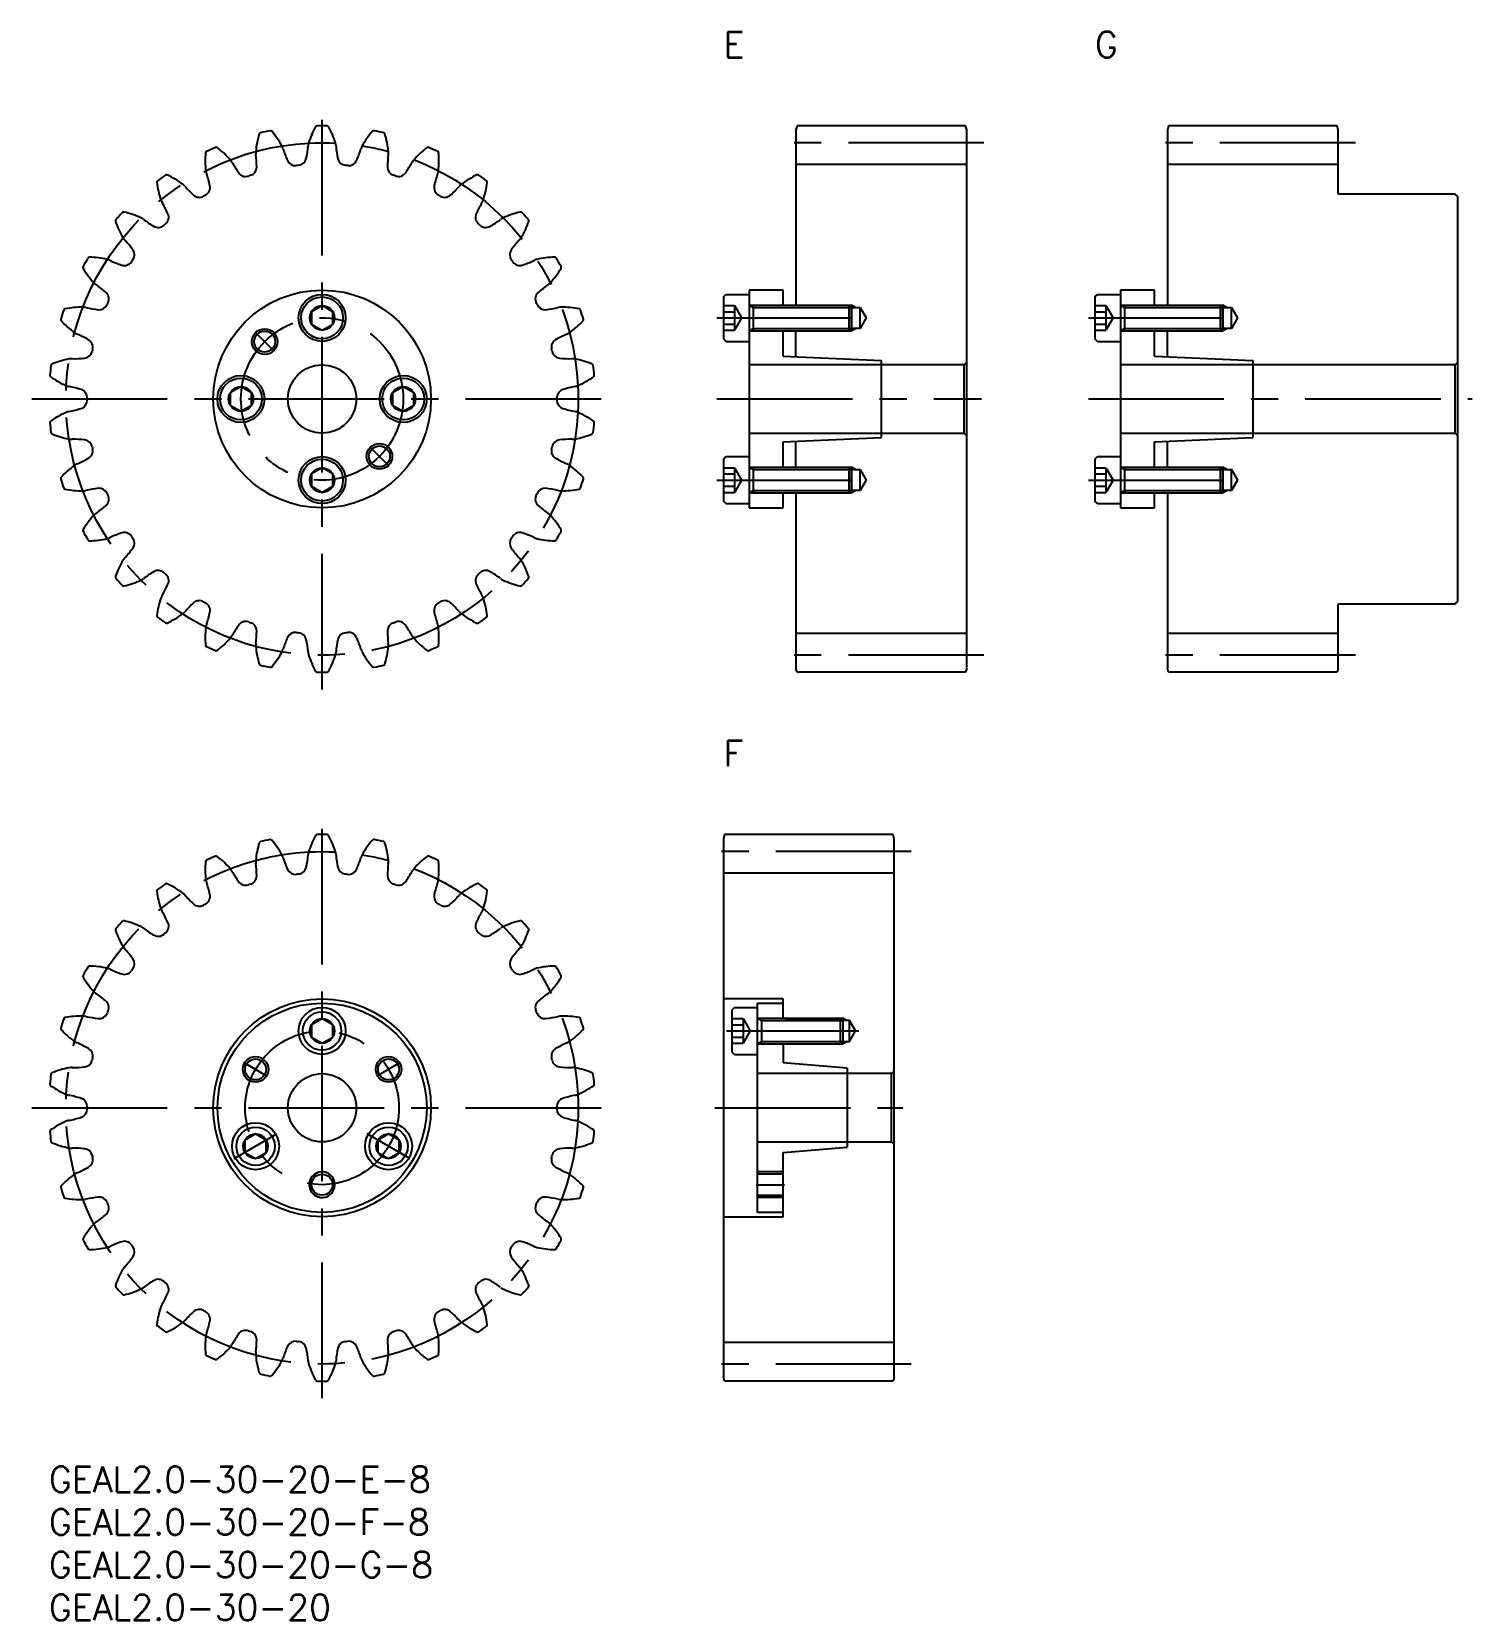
# Model space of a CAD drawing. Extents: x -2 to 167, y -18 to 168.
import ezdxf

# ---------------------------------------------------------------- set-up
doc = ezdxf.new("R2010")
doc.units = 0
doc.header["$LTSCALE"] = 0.5
doc.linetypes.add('CENTER', pattern=[50.8, 31.75, -6.35, 6.35, -6.35])
for name, color, linetype in [('AM_0', 7, 'CONTINUOUS'), ('MSM_CENTER', 1, 'CENTER'), ('MSM_CONTINUOUS', 7, 'CONTINUOUS'), ('MSM_NARROW', 5, 'CONTINUOUS'), ('MSM_PART_NUMBER', 7, 'CONTINUOUS')]:
    doc.layers.add(name, color=color, linetype=linetype)
doc.styles.get("Standard").update_dxf_attribs({"font": 'txt.shx', "height": 1, "bigfont": 'bigfont.shx'})

# ---------------------------------------------------------------- blocks, each defined once
blk = doc.blocks.new('*U3')
at = {"layer": 'MSM_PART_NUMBER'}
blk.add_text('GEAL2.0-30-20-F-8', height=3, dxfattribs=at).set_placement((0, -8))
blk = doc.blocks.new('*U4')
at = {"layer": 'MSM_PART_NUMBER'}
blk.add_text('GEAL2.0-30-20-E-8', height=3, dxfattribs=at).set_placement((0, -3))
blk = doc.blocks.new('*U5')
at = {"layer": 'MSM_PART_NUMBER'}
blk.add_text('GEAL2.0-30-20-G-8', height=3, dxfattribs=at).set_placement((0, -13))
blk = doc.blocks.new('*U6')
at = {"layer": 'MSM_PART_NUMBER'}
blk.add_text('F', height=3, dxfattribs=at).set_placement((79, 82))
blk = doc.blocks.new('*U7')
at = {"layer": 'MSM_PART_NUMBER'}
blk.add_text('GEAL2.0-30-20', height=3, dxfattribs=at).set_placement((0, -18))
blk = doc.blocks.new('*U8')
at = {"layer": 'MSM_PART_NUMBER'}
blk.add_text('E', height=3, dxfattribs=at).set_placement((79, 165))
blk = doc.blocks.new('*U9')
at = {"layer": 'MSM_PART_NUMBER'}
blk.add_text('G', height=3, dxfattribs=at).set_placement((122.5, 165))

msp = doc.modelspace()

# ---------------------------------------------------------------- linework, layer by layer
at = {"layer": 'AM_0'}
for p, q in [((86, 34.23), (83, 34.23)), ((83, 31.77), (86, 31.77))]:
    msp.add_line(p, q, dxfattribs=at)
at = {"layer": 'MSM_CENTER'}
for p, q in [((32, 91), (32, 159)), ((109.51, 155), (85.51, 155)), ((153.01, 155), (129.01, 155)), ((78.25, 134.5), (96.12, 134.5)), ((121.75, 134.5), (139.62, 134.5)), ((24.17, 132.83), (26.4, 130.6)), ((-2, 125), (66, 125)), ((78.25, 125), (109.23, 125)), ((121.75, 125), (166.7, 125)), ((39.83, 117.17), (37.6, 119.4)), ((78.25, 115.5), (96.12, 115.5)), ((121.75, 115.5), (139.62, 115.5)), ((109.51, 95), (85.51, 95)), ((153.01, 95), (129.01, 95)), ((32, 8), (32, 76)), ((101.01, 72), (77.01, 72)), ((79.35, 51), (94.88, 51)), ((22.84, 47.29), (25.57, 45.71)), ((41.16, 47.29), (38.43, 45.71)), ((-2, 42), (66, 42)), ((78, 42), (100, 42)), ((21.71, 36.06), (26.71, 38.94)), ((42.29, 36.06), (37.29, 38.94)), ((82.85, 33), (86.15, 33)), ((101.01, 12), (77.01, 12))]:
    msp.add_line(p, q, dxfattribs=at)
for centre, radius in [((32, 125), 30), ((32, 125), 9.5), ((32, 42), 30), ((32, 42), 9)]:
    msp.add_circle(centre, radius, dxfattribs=at)
at = {"layer": 'MSM_CONTINUOUS'}
for p, q in [((87.63, 157), (87.5, 156.5)), ((87.5, 156.5), (87.5, 136)), ((107.37, 157), (87.63, 157)), ((107.5, 156.5), (107.37, 157)), ((107.5, 93.54), (107.5, 156.5)), ((131.13, 157), (131, 156.5)), ((131, 156.5), (131, 136)), ((150.87, 157), (131.13, 157)), ((151, 156.5), (150.87, 157)), ((151, 149), (151, 156.5)), ((107.51, 152.46), (87.51, 152.46)), ((151.01, 152.46), (131.01, 152.46)), ((164.7, 149), (151, 149)), ((165, 148.7), (164.7, 149)), ((165, 101.3), (165, 148.7)), ((82, 137.75), (82, 112.25)), ((86, 137.75), (82, 137.75)), ((86, 136), (86, 137.75)), ((125.5, 137.75), (125.5, 112.25)), ((129.5, 137.75), (125.5, 137.75)), ((129.5, 136), (129.5, 137.75)), ((32, 135.94), (30.75, 135.22)), ((33.25, 135.22), (32, 135.94)), ((79, 136.95), (79.3, 137.25)), ((79, 136.95), (79, 132.05)), ((79, 135.94), (80.3, 135.94)), ((79.3, 137.25), (82, 137.25)), ((80.3, 135.94), (80.3, 133.06)), ((80.3, 135.94), (81.13, 134.5)), ((82, 136), (93.73, 136)), ((82.47, 136), (82.47, 133)), ((93.73, 133), (93.73, 136)), ((93.73, 136), (94, 135.73)), ((122.5, 136.95), (122.8, 137.25)), ((122.5, 136.95), (122.5, 132.05)), ((122.5, 135.94), (123.8, 135.94)), ((122.8, 137.25), (125.5, 137.25)), ((123.8, 135.94), (123.8, 133.06)), ((123.8, 135.94), (124.63, 134.5)), ((125.5, 136), (137.23, 136)), ((125.97, 136), (125.97, 133)), ((137.23, 133), (137.23, 136)), ((137.23, 136), (137.5, 135.73)), ((30.75, 135.22), (30.75, 133.78)), ((33.25, 133.78), (33.25, 135.22)), ((79, 135.22), (80.3, 135.22)), ((81.13, 134.5), (80.3, 133.06)), ((94, 135.73), (95, 135.73)), ((94, 135.73), (94, 133.27)), ((95, 133.27), (95, 135.73)), ((95, 135.73), (95.71, 134.5)), ((95.71, 134.5), (95, 133.27)), ((122.5, 135.22), (123.8, 135.22)), ((124.63, 134.5), (123.8, 133.06)), ((137.5, 135.73), (138.5, 135.73)), ((137.5, 135.73), (137.5, 133.27)), ((138.5, 133.27), (138.5, 135.73)), ((138.5, 135.73), (139.21, 134.5)), ((139.21, 134.5), (138.5, 133.27)), ((30.75, 133.78), (32, 133.06)), ((32, 133.06), (33.25, 133.78)), ((79, 133.78), (80.3, 133.78)), ((79, 133.06), (80.3, 133.06)), ((82, 133), (93.73, 133)), ((86, 130), (86, 133)), ((87.5, 129.93), (87.5, 133)), ((94, 133.27), (93.73, 133)), ((95, 133.27), (94, 133.27)), ((122.5, 133.78), (123.8, 133.78)), ((122.5, 133.06), (123.8, 133.06)), ((125.5, 133), (137.23, 133)), ((129.5, 130), (129.5, 133)), ((131, 129.93), (131, 133)), ((137.5, 133.27), (137.23, 133)), ((138.5, 133.27), (137.5, 133.27)), ((79.3, 131.75), (79, 132.05)), ((79.3, 131.75), (82, 131.75)), ((122.8, 131.75), (122.5, 132.05)), ((122.8, 131.75), (125.5, 131.75)), ((107.2, 129), (82, 129)), ((86, 130), (97.5, 129.5)), ((97.5, 120.5), (97.5, 129.5)), ((107.5, 129.3), (107.2, 129)), ((107.2, 121), (107.2, 129)), ((164.7, 129), (125.5, 129)), ((129.5, 130), (141, 129.5)), ((141, 129.5), (141, 120.5)), ((165, 129.3), (164.7, 129)), ((164.7, 121), (164.7, 129)), ((22.5, 126.44), (21.25, 125.72)), ((21.25, 125.72), (21.25, 124.28)), ((23.75, 125.72), (22.5, 126.44)), ((23.75, 124.28), (23.75, 125.72)), ((41.5, 126.44), (40.25, 125.72)), ((40.25, 125.72), (40.25, 124.28)), ((42.75, 125.72), (41.5, 126.44)), ((42.75, 124.28), (42.75, 125.72)), ((21.25, 124.28), (22.5, 123.56)), ((22.5, 123.56), (23.75, 124.28)), ((40.25, 124.28), (41.5, 123.56)), ((41.5, 123.56), (42.75, 124.28)), ((82, 121), (107.2, 121)), ((107.2, 121), (107.5, 120.7)), ((125.5, 121), (164.7, 121)), ((164.7, 121), (165, 120.7)), ((86, 120), (97.5, 120.5)), ((86, 117), (86, 120)), ((87.5, 117), (87.5, 120.07)), ((129.5, 120), (141, 120.5)), ((129.5, 117), (129.5, 120)), ((131, 117), (131, 120.07)), ((79, 117.95), (79.3, 118.25)), ((79, 117.95), (79, 113.05)), ((79.3, 118.25), (82, 118.25)), ((122.5, 117.95), (122.8, 118.25)), ((122.5, 117.95), (122.5, 113.05)), ((122.8, 118.25), (125.5, 118.25)), ((32, 116.94), (30.75, 116.22)), ((30.75, 116.22), (30.75, 114.78)), ((33.25, 116.22), (32, 116.94)), ((33.25, 114.78), (33.25, 116.22)), ((79, 116.94), (80.3, 116.94)), ((79, 116.22), (80.3, 116.22)), ((80.3, 116.94), (80.3, 114.06)), ((80.3, 116.94), (81.13, 115.5)), ((81.13, 115.5), (80.3, 114.06)), ((82, 117), (93.73, 117)), ((82.47, 117), (82.47, 114)), ((93.73, 114), (93.73, 117)), ((93.73, 117), (94, 116.73)), ((94, 116.73), (95, 116.73)), ((94, 116.73), (94, 114.27)), ((95, 114.27), (95, 116.73)), ((95, 116.73), (95.71, 115.5)), ((95.71, 115.5), (95, 114.27)), ((122.5, 116.94), (123.8, 116.94)), ((122.5, 116.22), (123.8, 116.22)), ((123.8, 116.94), (123.8, 114.06)), ((123.8, 116.94), (124.63, 115.5)), ((124.63, 115.5), (123.8, 114.06)), ((125.5, 117), (137.23, 117)), ((125.97, 117), (125.97, 114)), ((137.23, 114), (137.23, 117)), ((137.23, 117), (137.5, 116.73)), ((137.5, 116.73), (138.5, 116.73)), ((137.5, 116.73), (137.5, 114.27)), ((138.5, 114.27), (138.5, 116.73)), ((138.5, 116.73), (139.21, 115.5)), ((139.21, 115.5), (138.5, 114.27)), ((30.75, 114.78), (32, 114.06)), ((32, 114.06), (33.25, 114.78)), ((79, 114.78), (80.3, 114.78)), ((79, 114.06), (80.3, 114.06)), ((82, 114), (93.73, 114)), ((86, 112.25), (86, 114)), ((87.5, 114), (87.5, 93.5)), ((94, 114.27), (93.73, 114)), ((95, 114.27), (94, 114.27)), ((122.5, 114.78), (123.8, 114.78)), ((122.5, 114.06), (123.8, 114.06)), ((125.5, 114), (137.23, 114)), ((129.5, 112.25), (129.5, 114)), ((131, 114), (131, 93.5)), ((137.5, 114.27), (137.23, 114)), ((138.5, 114.27), (137.5, 114.27)), ((79.3, 112.75), (79, 113.05)), ((79.3, 112.75), (82, 112.75)), ((82, 112.25), (86, 112.25)), ((122.8, 112.75), (122.5, 113.05)), ((122.8, 112.75), (125.5, 112.75)), ((125.5, 112.25), (129.5, 112.25)), ((151, 93.5), (151, 101)), ((151, 101), (164.7, 101)), ((164.7, 101), (165, 101.3)), ((107.51, 97.54), (87.51, 97.54)), ((151.01, 97.54), (131.01, 97.54)), ((87.63, 93), (87.5, 93.5)), ((107.37, 93), (87.63, 93)), ((107.5, 93.5), (107.37, 93)), ((131.13, 93), (131, 93.5)), ((150.87, 93), (131.13, 93)), ((151, 93.5), (150.87, 93)), ((79.13, 74), (79, 73.5)), ((79, 73.5), (79, 10.5)), ((98.87, 74), (79.13, 74)), ((99, 73.5), (98.87, 74)), ((99, 10.54), (99, 73.5)), ((99.01, 69.46), (79.01, 69.46)), ((86, 54.75), (79, 54.75)), ((83, 54.25), (86, 54.25)), ((83, 29.75), (83, 54.25)), ((86, 52.5), (86, 54.75)), ((32, 52.44), (30.75, 51.72)), ((33.25, 51.72), (32, 52.44)), ((80, 53.45), (80.3, 53.75)), ((80, 53.45), (80, 48.55)), ((80, 52.44), (81.3, 52.44)), ((80.3, 53.75), (83, 53.75)), ((81.3, 52.44), (81.3, 49.56)), ((81.3, 52.44), (82.13, 51)), ((83, 52.5), (92.73, 52.5)), ((83.47, 52.5), (83.47, 49.5)), ((93.75, 52.23), (86.27, 52.23)), ((92.73, 49.5), (92.73, 52.5)), ((92.73, 52.5), (93, 52.23)), ((93, 52.23), (93, 49.77)), ((93.75, 49.77), (93.75, 52.23)), ((94.46, 51), (93.75, 52.23)), ((30.75, 51.72), (30.75, 50.28)), ((30.75, 50.28), (32, 49.56)), ((32, 49.56), (33.25, 50.28)), ((33.25, 50.28), (33.25, 51.72)), ((80, 51.72), (81.3, 51.72)), ((80, 50.28), (81.3, 50.28)), ((82.13, 51), (81.3, 49.56)), ((93.75, 49.77), (94.46, 51)), ((80, 49.56), (81.3, 49.56)), ((80.3, 48.25), (80, 48.55)), ((83, 49.5), (92.73, 49.5)), ((86, 49.5), (86, 47.25)), ((86.27, 49.77), (93.75, 49.77)), ((93, 49.77), (92.73, 49.5)), ((80.3, 48.25), (83, 48.25)), ((93.5, 46.63), (86, 47.25)), ((93.5, 46.63), (93.5, 37.38)), ((98.7, 46), (83, 46)), ((99, 46.3), (98.7, 46)), ((98.7, 38), (98.7, 46)), ((24.21, 38.94), (22.96, 38.22)), ((22.96, 38.22), (22.96, 36.78)), ((25.46, 38.22), (24.21, 38.94)), ((25.46, 36.78), (25.46, 38.22)), ((39.79, 38.94), (38.54, 38.22)), ((38.54, 38.22), (38.54, 36.78)), ((41.04, 38.22), (39.79, 38.94)), ((41.04, 36.78), (41.04, 38.22)), ((83, 38), (98.7, 38)), ((86, 36.75), (93.5, 37.38)), ((98.7, 38), (99, 37.7)), ((22.96, 36.78), (24.21, 36.06)), ((24.21, 36.06), (25.46, 36.78)), ((38.54, 36.78), (39.79, 36.06)), ((39.79, 36.06), (41.04, 36.78)), ((86, 29.25), (86, 36.75)), ((79, 29.25), (86, 29.25)), ((86, 29.75), (83, 29.75)), ((99.01, 14.54), (79.01, 14.54)), ((79.13, 10), (79, 10.5)), ((98.87, 10), (79.13, 10)), ((99, 10.5), (98.87, 10))]:
    msp.add_line(p, q, dxfattribs=at)
for centre, radius in [((32, 125), 12.75), ((32, 134.5), 2.75), ((32, 134.5), 2.45), ((32, 134.5), 1.44), ((25.28, 131.72), 1.23), ((32, 125), 4), ((22.5, 125), 2.75), ((22.5, 125), 2.45), ((41.5, 125), 2.75), ((41.5, 125), 2.45), ((22.5, 125), 1.44), ((41.5, 125), 1.44), ((38.72, 118.28), 1.23), ((32, 115.5), 2.75), ((32, 115.5), 2.45), ((32, 115.5), 1.44), ((32, 42), 12.75), ((32, 42), 12.25), ((32, 51), 2.75), ((32, 51), 2.25), ((32, 51), 1.44), ((24.21, 46.5), 1.23), ((39.79, 46.5), 1.23), ((32, 42), 4), ((24.21, 37.5), 2.75), ((24.21, 37.5), 2.25), ((39.79, 37.5), 2.75), ((39.79, 37.5), 2.25), ((24.21, 37.5), 1.44), ((39.79, 37.5), 1.44), ((32, 33), 1.23)]:
    msp.add_circle(centre, radius, dxfattribs=at)
for centre, radius, start, end in [((32, 125), 32, 100.9665, 103.0335), ((25.95, 156.22), 0.2, 41.057, 100.9665), ((18.56, 149.78), 10, 29, 41.057), ((39.99, 152.04), 10, 150.943, 163), ((31.43, 156.79), 0.2, 91.0335, 150.943), ((32, 125), 32, 88.9665, 91.0335), ((32.57, 156.79), 0.2, 29.057, 88.9665), ((24.01, 152.04), 10, 17, 29.057), ((45.44, 149.78), 10, 138.943, 151), ((38.05, 156.22), 0.2, 79.0335, 138.943), ((32, 125), 32, 76.9665, 79.0335), ((32, 125), 32, 112.9665, 115.0335), ((19.59, 154.28), 0.2, 53.057, 112.9665), ((13.7, 146.45), 10, 41, 53.057), ((34.2, 153.11), 10, 162.943, 175), ((24.83, 155.98), 0.2, 103.0335, 162.943), ((25.87, 153.83), 1.64, 16.779, 29), ((18.41, 155.62), 12, 348.1205, 355.1817), ((32, 154.48), 1.64, 163, 175.221), ((32, 154.48), 1.64, 4.779, 17), ((45.59, 155.62), 12, 184.8183, 191.8795), ((38.13, 153.83), 1.64, 151, 163.221), ((39.17, 155.98), 0.2, 17.057, 76.9665), ((29.8, 153.11), 10, 5, 17.057), ((50.3, 146.45), 10, 126.943, 139), ((44.41, 154.28), 0.2, 67.0335, 126.943), ((32, 125), 32, 64.9665, 67.0335), ((28.31, 152.95), 10, 174.943, 187), ((18.54, 153.81), 0.2, 115.0335, 174.943), ((20.01, 151.93), 1.64, 28.779, 41), ((31.96, 158.51), 12, 208.8183, 215.8795), ((25.87, 153.83), 1.64, 175, 187.221), ((12.34, 152.13), 12, 0.1205, 7.1817), ((38.93, 157.78), 12, 196.8183, 203.8795), ((28.87, 153.33), 1, 203.8795, 276.3027), ((29.17, 153.36), 1, 275.6973, 348.1205), ((34.83, 153.36), 1, 191.8795, 264.3027), ((35.13, 153.33), 1, 263.6973, 336.1205), ((25.07, 157.78), 12, 336.1205, 343.1817), ((51.66, 152.13), 12, 172.8183, 179.8795), ((38.13, 153.83), 1.64, 352.779, 5), ((32.04, 158.51), 12, 324.1205, 331.1817), ((43.99, 151.93), 1.64, 139, 151.221), ((45.46, 153.81), 0.2, 5.057, 64.9665), ((35.69, 152.95), 10, 353, 5.057), ((32, 125), 32, 124.9665, 127.0335), ((13.78, 151.06), 0.2, 65.057, 124.9665), ((9.64, 142.17), 10, 53, 65.057), ((20.01, 151.93), 1.64, 187, 199.221), ((7.13, 147.45), 12, 12.1205, 19.1817), ((23.05, 152.06), 1, 215.8795, 288.3027), ((32, 125), 27.5, 107.6973, 108.3027), ((23.34, 152.15), 1, 287.6973, 0.1205), ((32, 125), 27.5, 95.6973, 96.3027), ((32, 125), 27.5, 83.6973, 84.3027), ((40.66, 152.15), 1, 179.8795, 252.3027), ((32, 125), 27.5, 71.6973, 72.3027), ((40.95, 152.06), 1, 251.6973, 324.1205), ((56.87, 147.45), 12, 160.8183, 167.8795), ((43.99, 151.93), 1.64, 340.779, 353), ((54.36, 142.17), 10, 114.943, 127), ((50.22, 151.06), 0.2, 55.0335, 114.943), ((32, 125), 32, 52.9665, 55.0335), ((12.85, 150.39), 0.2, 127.0335, 186.943), ((22.58, 151.57), 10, 186.943, 199), ((14.67, 148.85), 1.64, 40.779, 53), ((25, 157.77), 12, 220.8183, 227.8795), ((17.62, 149.61), 1, 227.8795, 300.3027), ((32, 125), 27.5, 119.6973, 120.3027), ((17.88, 149.76), 1, 299.6973, 12.1205), ((46.12, 149.76), 1, 167.8795, 240.3027), ((32, 125), 27.5, 59.6973, 60.3027), ((46.38, 149.61), 1, 239.6974, 312.1205), ((39, 157.77), 12, 312.1205, 319.1817), ((49.33, 148.85), 1.64, 127, 139.221), ((41.42, 151.57), 10, 341, 353.057), ((51.15, 150.39), 0.2, 353.057, 52.9665), ((14.67, 148.85), 1.64, 199, 211.221), ((3, 141.78), 12, 24.1205, 31.1817), ((61, 141.78), 12, 148.8183, 155.8795), ((49.33, 148.85), 1.64, 328.779, 341), ((7.99, 145.85), 0.2, 139.0335, 198.943), ((17.26, 149.03), 10, 198.943, 211), ((32, 125), 32, 136.9665, 139.0335), ((8.76, 146.7), 0.2, 77.057, 136.9665), ((6.56, 137.15), 10, 65, 77.057), ((10.09, 144.73), 1.64, 52.779, 65), ((18.34, 155.59), 12, 232.8183, 239.8795), ((12.82, 146.08), 1, 239.8795, 312.3027), ((32, 125), 27.5, 131.6973, 132.3027), ((13.04, 146.28), 1, 311.6973, 24.1205), ((50.96, 146.28), 1, 155.8795, 228.3027), ((32, 125), 27.5, 47.6973, 48.3027), ((51.18, 146.08), 1, 227.6973, 300.1205), ((45.66, 155.59), 12, 300.1205, 307.1817), ((53.91, 144.73), 1.64, 115, 127.221), ((57.44, 137.15), 10, 102.943, 115), ((55.24, 146.7), 0.2, 43.0335, 102.943), ((46.74, 149.03), 10, 329, 341.057), ((32, 125), 32, 40.9665, 43.0335), ((56.01, 145.85), 0.2, 341.057, 40.9665), ((10.09, 144.73), 1.64, 211, 223.221), ((0.15, 135.39), 12, 36.1205, 43.1817), ((63.85, 135.39), 12, 136.8183, 143.8795), ((53.91, 144.73), 1.64, 316.779, 329), ((32, 125), 32, 148.9665, 151.0335), ((4.75, 141.39), 0.2, 89.057, 148.9665), ((4.59, 131.6), 10, 77, 89.057), ((9.03, 141.87), 1, 323.6973, 36.1205), ((54.97, 141.87), 1, 143.8795, 216.3027), ((59.41, 131.6), 10, 90.943, 103), ((59.25, 141.39), 0.2, 31.0335, 90.943), ((32, 125), 32, 28.9665, 31.0335), ((4.18, 140.4), 0.2, 151.0335, 210.943), ((12.58, 145.44), 10, 210.943, 223), ((6.47, 139.74), 1.64, 64.779, 77), ((12.28, 152.08), 12, 244.8183, 251.8795), ((8.85, 141.63), 1, 251.8795, 324.3027), ((32, 125), 27.5, 143.6973, 144.3027), ((32, 125), 27.5, 35.6973, 36.3027), ((55.15, 141.63), 1, 215.6973, 288.1205), ((51.72, 152.08), 12, 288.1205, 295.1817), ((57.53, 139.74), 1.64, 103, 115.221), ((51.42, 145.44), 10, 317, 329.057), ((59.82, 140.4), 0.2, 329.057, 28.9665), ((6.47, 139.74), 1.64, 223, 235.221), ((-1.32, 128.54), 12, 48.1205, 55.1817), ((65.32, 128.54), 12, 124.8183, 131.8795), ((57.53, 139.74), 1.64, 304.779, 317), ((5.9, 136.45), 1, 263.8795, 336.3027), ((6.03, 136.73), 1, 335.6973, 48.1205), ((32, 125), 27.5, 155.6973, 156.3027), ((57.97, 136.73), 1, 131.8795, 204.3027), ((32, 125), 27.5, 23.6973, 24.3027), ((58.1, 136.45), 1, 203.6973, 276.1205), ((1.58, 134.28), 0.2, 163.0335, 222.943), ((32, 125), 32, 160.9665, 163.0335), ((8.76, 140.96), 10, 222.943, 235), ((1.94, 135.37), 0.2, 101.057, 160.9665), ((3.82, 125.75), 10, 89, 101.057), ((3.96, 134.11), 1.64, 76.779, 89), ((7.08, 147.39), 12, 256.8183, 263.8795), ((56.92, 147.39), 12, 276.1205, 283.1817), ((60.04, 134.11), 1.64, 91, 103.221), ((60.18, 125.75), 10, 78.943, 91), ((55.24, 140.96), 10, 305, 317.057), ((62.06, 135.37), 0.2, 19.0335, 78.943), ((32, 125), 32, 16.9665, 19.0335), ((62.42, 134.28), 0.2, 317.057, 16.9665), ((3.96, 134.11), 1.64, 235, 247.221), ((-1.33, 121.53), 12, 60.1205, 67.1817), ((65.33, 121.53), 12, 112.8183, 119.8795), ((60.04, 134.11), 1.64, 292.779, 305), ((4.09, 130.78), 1, 275.8795, 348.3027), ((4.15, 131.07), 1, 347.6973, 60.1205), ((32, 125), 27.5, 167.6973, 168.3027), ((59.85, 131.07), 1, 119.8795, 192.3027), ((32, 125), 27.5, 11.6973, 12.3027), ((59.91, 130.78), 1, 191.6973, 264.1205), ((32, 125), 32, 172.9665, 175.0335), ((0.44, 128.89), 0.2, 113.057, 172.9665), ((4.28, 119.88), 10, 101, 113.057), ((2.68, 128.08), 1.64, 88.779, 101), ((2.97, 141.72), 12, 268.8183, 275.8795), ((61.03, 141.72), 12, 264.1205, 271.1817), ((61.32, 128.08), 1.64, 79, 91.221), ((59.72, 119.88), 10, 66.943, 79), ((63.56, 128.89), 0.2, 7.0335, 66.943), ((32, 125), 32, 4.9665, 7.0335), ((0.32, 127.75), 0.2, 175.0335, 234.943), ((5.95, 135.78), 10, 234.943, 247), ((2.68, 128.08), 1.64, 247, 259.221), ((61.32, 128.08), 1.64, 280.779, 293), ((58.05, 135.78), 10, 293, 305.057), ((63.68, 127.75), 0.2, 305.057, 4.9665), ((0.12, 114.68), 12, 72.1205, 79.1817), ((3.5, 125.15), 1, 359.6973, 72.1205), ((3.5, 124.85), 1, 287.8795, 0.3027), ((32, 125), 27.5, 179.6973, 180.3027), ((60.5, 125.15), 1, 107.8795, 180.3027), ((32, 125), 27.5, 359.6973, 0.3027), ((60.5, 124.85), 1, 179.6973, 252.1205), ((63.88, 114.68), 12, 100.8183, 107.8795), ((5.95, 114.22), 10, 113, 125.057), ((2.68, 121.92), 1.64, 100.779, 113), ((0.12, 135.32), 12, 280.8183, 287.8795), ((63.88, 135.32), 12, 252.1205, 259.1817), ((61.32, 121.92), 1.64, 67, 79.221), ((58.05, 114.22), 10, 54.943, 67), ((0.32, 122.25), 0.2, 125.057, 184.9665), ((32, 125), 32, 184.9665, 187.0335), ((0.44, 121.11), 0.2, 187.0335, 246.943), ((4.28, 130.12), 10, 246.943, 259), ((59.72, 130.12), 10, 281, 293.057), ((63.56, 121.11), 0.2, 293.057, 352.9665), ((32, 125), 32, 352.9665, 355.0335), ((63.68, 122.25), 0.2, 355.0335, 54.943), ((2.68, 121.92), 1.64, 259, 271.221), ((2.97, 108.28), 12, 84.1205, 91.1817), ((4.09, 119.22), 1, 11.6973, 84.1205), ((4.15, 118.93), 1, 299.8795, 12.3027), ((32, 125), 27.5, 191.6973, 192.3027), ((59.85, 118.93), 1, 167.6973, 240.1205), ((32, 125), 27.5, 347.6973, 348.3027), ((59.91, 119.22), 1, 95.8795, 168.3027), ((61.03, 108.28), 12, 88.8183, 95.8795), ((61.32, 121.92), 1.64, 268.779, 281), ((8.76, 109.04), 10, 125, 137.057), ((3.96, 115.89), 1.64, 112.779, 125), ((-1.33, 128.47), 12, 292.8183, 299.8795), ((65.33, 128.47), 12, 240.1205, 247.1817), ((60.04, 115.89), 1.64, 55, 67.221), ((55.24, 109.04), 10, 42.943, 55), ((1.58, 115.72), 0.2, 137.057, 196.9665), ((32, 125), 32, 196.9665, 199.0335), ((32, 125), 32, 340.9665, 343.0335), ((62.42, 115.72), 0.2, 343.0335, 42.943), ((1.94, 114.63), 0.2, 199.0335, 258.943), ((3.82, 124.25), 10, 258.943, 271), ((3.96, 115.89), 1.64, 271, 283.221), ((7.08, 102.61), 12, 96.1205, 103.1817), ((5.9, 113.55), 1, 23.6973, 96.1205), ((6.03, 113.27), 1, 311.8795, 24.3027), ((32, 125), 27.5, 203.6973, 204.3027), ((57.97, 113.27), 1, 155.6973, 228.1205), ((32, 125), 27.5, 335.6973, 336.3027), ((58.1, 113.55), 1, 83.8795, 156.3027), ((56.92, 102.61), 12, 76.8183, 83.8795), ((60.04, 115.89), 1.64, 256.779, 269), ((60.18, 124.25), 10, 269, 281.057), ((62.06, 114.63), 0.2, 281.057, 340.9665), ((6.47, 110.26), 1.64, 124.779, 137), ((-1.32, 121.46), 12, 304.8183, 311.8795), ((65.32, 121.46), 12, 228.1205, 235.1817), ((57.53, 110.26), 1.64, 43, 55.221), ((12.58, 104.56), 10, 137, 149.057), ((51.42, 104.56), 10, 30.943, 43), ((4.18, 109.6), 0.2, 149.057, 208.9665), ((32, 125), 32, 208.9665, 211.0335), ((4.75, 108.61), 0.2, 211.0335, 270.943), ((4.59, 118.4), 10, 270.943, 283), ((6.47, 110.26), 1.64, 283, 295.221), ((12.28, 97.92), 12, 108.1205, 115.1817), ((8.85, 108.37), 1, 35.6973, 108.1205), ((32, 125), 27.5, 215.6973, 216.3027), ((9.03, 108.13), 1, 323.8795, 36.3027), ((54.97, 108.13), 1, 143.6973, 216.1205), ((32, 125), 27.5, 323.6973, 324.3027), ((55.15, 108.37), 1, 71.8795, 144.3027), ((51.72, 97.92), 12, 64.8183, 71.8795), ((57.53, 110.26), 1.64, 244.779, 257), ((59.41, 118.4), 10, 257, 269.057), ((59.25, 108.61), 0.2, 269.057, 328.9665), ((32, 125), 32, 328.9665, 331.0335), ((59.82, 109.6), 0.2, 331.0335, 30.943), ((17.26, 100.97), 10, 149, 161.057), ((10.09, 105.27), 1.64, 136.779, 149), ((0.15, 114.61), 12, 316.8183, 323.8795), ((63.85, 114.61), 12, 216.1205, 223.1817), ((53.91, 105.27), 1.64, 31, 43.221), ((46.74, 100.97), 10, 18.943, 31), ((7.99, 104.15), 0.2, 161.057, 220.9665), ((18.34, 94.41), 12, 120.1205, 127.1817), ((12.82, 103.92), 1, 47.6973, 120.1205), ((32, 125), 27.5, 227.6973, 228.3027), ((13.04, 103.72), 1, 335.8795, 48.3027), ((50.96, 103.72), 1, 131.6973, 204.1205), ((32, 125), 27.5, 311.6973, 312.3027), ((51.18, 103.92), 1, 59.8795, 132.3027), ((45.66, 94.41), 12, 52.8183, 59.8795), ((56.01, 104.15), 0.2, 319.0335, 18.943), ((32, 125), 32, 220.9665, 223.0335), ((8.76, 103.3), 0.2, 223.0335, 282.943), ((6.56, 112.85), 10, 282.943, 295), ((10.09, 105.27), 1.64, 295, 307.221), ((3, 108.22), 12, 328.8183, 335.8795), ((61, 108.22), 12, 204.1205, 211.1817), ((53.91, 105.27), 1.64, 232.779, 245), ((57.44, 112.85), 10, 245, 257.057), ((55.24, 103.3), 0.2, 257.057, 316.9665), ((32, 125), 32, 316.9665, 319.0335), ((22.58, 98.43), 10, 161, 173.057), ((14.67, 101.15), 1.64, 148.779, 161), ((25, 92.23), 12, 132.1205, 139.1817), ((17.62, 100.39), 1, 59.6973, 132.1205), ((32, 125), 27.5, 239.6973, 240.3027), ((17.88, 100.24), 1, 347.8795, 60.3027), ((46.12, 100.24), 1, 119.6973, 192.1205), ((32, 125), 27.5, 299.6973, 300.3027), ((46.38, 100.39), 1, 47.8795, 120.3027), ((39, 92.23), 12, 40.8183, 47.8795), ((49.33, 101.15), 1.64, 19, 31.221), ((41.42, 98.43), 10, 6.943, 19), ((12.85, 99.61), 0.2, 173.057, 232.9665), ((32, 125), 32, 232.9665, 235.0335), ((13.78, 98.94), 0.2, 235.0335, 294.943), ((9.64, 107.83), 10, 294.943, 307), ((14.67, 101.15), 1.64, 307, 319.221), ((20.01, 98.07), 1.64, 160.779, 173), ((7.13, 102.55), 12, 340.8183, 347.8795), ((23.05, 97.94), 1, 71.6973, 144.1205), ((32, 125), 27.5, 251.6973, 252.3027), ((23.34, 97.85), 1, 359.8795, 72.3027), ((40.66, 97.85), 1, 107.6973, 180.1205), ((32, 125), 27.5, 287.6973, 288.3027), ((40.95, 97.94), 1, 35.8795, 108.3027), ((56.87, 102.55), 12, 192.1205, 199.1817), ((43.99, 98.07), 1.64, 7, 19.221), ((49.33, 101.15), 1.64, 220.779, 233), ((54.36, 107.83), 10, 233, 245.057), ((50.22, 98.94), 0.2, 245.057, 304.9665), ((32, 125), 32, 304.9665, 307.0335), ((51.15, 99.61), 0.2, 307.0335, 6.943), ((28.31, 97.05), 10, 173, 185.057), ((13.7, 103.55), 10, 306.943, 319), ((20.01, 98.07), 1.64, 319, 331.221), ((31.96, 91.49), 12, 144.1205, 151.1817), ((12.34, 97.87), 12, 352.8183, 359.8795), ((38.93, 92.22), 12, 156.1205, 163.1817), ((28.87, 96.67), 1, 83.6973, 156.1205), ((32, 125), 27.5, 263.6973, 264.3027), ((29.17, 96.64), 1, 11.8795, 84.3027), ((18.41, 94.38), 12, 4.8183, 11.8795), ((45.59, 94.38), 12, 168.1205, 175.1817), ((34.83, 96.64), 1, 95.6973, 168.1205), ((32, 125), 27.5, 275.6973, 276.3027), ((35.13, 96.67), 1, 23.8795, 96.3027), ((25.07, 92.22), 12, 16.8183, 23.8795), ((51.66, 97.87), 12, 180.1205, 187.1817), ((32.04, 91.49), 12, 28.8183, 35.8795), ((43.99, 98.07), 1.64, 208.779, 221), ((50.3, 103.55), 10, 221, 233.057), ((35.69, 97.05), 10, 354.943, 7), ((18.54, 96.19), 0.2, 185.057, 244.9665), ((32, 125), 32, 244.9665, 247.0335), ((19.59, 95.72), 0.2, 247.0335, 306.943), ((25.87, 96.17), 1.64, 172.779, 185), ((34.2, 96.89), 10, 185, 197.057), ((18.56, 100.22), 10, 318.943, 331), ((25.87, 96.17), 1.64, 331, 343.221), ((32, 95.52), 1.64, 184.779, 197), ((39.99, 97.96), 10, 197, 209.057), ((24.01, 97.96), 10, 330.943, 343), ((32, 95.52), 1.64, 343, 355.221), ((38.13, 96.17), 1.64, 196.779, 209), ((45.44, 100.22), 10, 209, 221.057), ((29.8, 96.89), 10, 342.943, 355), ((38.13, 96.17), 1.64, 355, 7.221), ((44.41, 95.72), 0.2, 233.057, 292.9665), ((32, 125), 32, 292.9665, 295.0335), ((45.46, 96.19), 0.2, 295.0335, 354.943), ((24.83, 94.02), 0.2, 197.057, 256.9665), ((32, 125), 32, 256.9665, 259.0335), ((25.95, 93.78), 0.2, 259.0335, 318.943), ((31.43, 93.21), 0.2, 209.057, 268.9665), ((32, 125), 32, 268.9665, 271.0335), ((32.57, 93.21), 0.2, 271.0335, 330.943), ((38.05, 93.78), 0.2, 221.057, 280.9665), ((32, 125), 32, 280.9665, 283.0335), ((39.17, 94.02), 0.2, 283.0335, 342.943), ((34.2, 70.11), 10, 162.943, 175), ((24.83, 72.98), 0.2, 103.0335, 162.943), ((32, 42), 32, 100.9665, 103.0335), ((25.95, 73.22), 0.2, 41.057, 100.9665), ((18.56, 66.78), 10, 29, 41.057), ((39.99, 69.04), 10, 150.943, 163), ((31.43, 73.79), 0.2, 91.0335, 150.943), ((32, 42), 32, 88.9665, 91.0335), ((32.57, 73.79), 0.2, 29.057, 88.9665), ((24.01, 69.04), 10, 17, 29.057), ((45.44, 66.78), 10, 138.943, 151), ((38.05, 73.22), 0.2, 79.0335, 138.943), ((32, 42), 32, 76.9665, 79.0335), ((39.17, 72.98), 0.2, 17.057, 76.9665), ((29.8, 70.11), 10, 5, 17.057), ((28.31, 69.95), 10, 174.943, 187), ((18.54, 70.81), 0.2, 115.0335, 174.943), ((32, 42), 32, 112.9665, 115.0335), ((19.59, 71.28), 0.2, 53.057, 112.9665), ((13.7, 63.45), 10, 41, 53.057), ((25.87, 70.83), 1.64, 175, 187.221), ((25.87, 70.83), 1.64, 16.779, 29), ((38.93, 74.78), 12, 196.8183, 203.8795), ((18.41, 72.62), 12, 348.1205, 355.1817), ((32, 71.48), 1.64, 163, 175.221), ((32, 71.48), 1.64, 4.779, 17), ((45.59, 72.62), 12, 184.8183, 191.8795), ((25.07, 74.78), 12, 336.1205, 343.1817), ((38.13, 70.83), 1.64, 151, 163.221), ((38.13, 70.83), 1.64, 352.779, 5), ((50.3, 63.45), 10, 126.943, 139), ((44.41, 71.28), 0.2, 67.0335, 126.943), ((32, 42), 32, 64.9665, 67.0335), ((45.46, 70.81), 0.2, 5.057, 64.9665), ((35.69, 69.95), 10, 353, 5.057), ((20.01, 68.93), 1.64, 28.779, 41), ((31.96, 75.51), 12, 208.8183, 215.8795), ((23.34, 69.15), 1, 287.6973, 0.1205), ((12.34, 69.13), 12, 0.1205, 7.1817), ((28.87, 70.33), 1, 203.8795, 276.3027), ((32, 42), 27.5, 95.6973, 96.3027), ((29.17, 70.36), 1, 275.6973, 348.1205), ((34.83, 70.36), 1, 191.8795, 264.3027), ((32, 42), 27.5, 83.6973, 84.3027), ((35.13, 70.33), 1, 263.6973, 336.1205), ((51.66, 69.13), 12, 172.8183, 179.8795), ((40.66, 69.15), 1, 179.8795, 252.3027), ((32.04, 75.51), 12, 324.1205, 331.1817), ((43.99, 68.93), 1.64, 139, 151.221), ((12.85, 67.39), 0.2, 127.0335, 186.943), ((22.58, 68.57), 10, 186.943, 199), ((32, 42), 32, 124.9665, 127.0335), ((13.78, 68.06), 0.2, 65.057, 124.9665), ((9.64, 59.17), 10, 53, 65.057), ((14.67, 65.85), 1.64, 40.779, 53), ((20.01, 68.93), 1.64, 187, 199.221), ((17.88, 66.76), 1, 299.6973, 12.1205), ((7.13, 64.45), 12, 12.1205, 19.1817), ((23.05, 69.06), 1, 215.8795, 288.3027), ((32, 42), 27.5, 107.6973, 108.3027), ((32, 42), 27.5, 71.6973, 72.3027), ((40.95, 69.06), 1, 251.6973, 324.1205), ((46.12, 66.76), 1, 167.8795, 240.3027), ((56.87, 64.45), 12, 160.8183, 167.8795), ((43.99, 68.93), 1.64, 340.779, 353), ((49.33, 65.85), 1.64, 127, 139.221), ((54.36, 59.17), 10, 114.943, 127), ((50.22, 68.06), 0.2, 55.0335, 114.943), ((32, 42), 32, 52.9665, 55.0335), ((41.42, 68.57), 10, 341, 353.057), ((51.15, 67.39), 0.2, 353.057, 52.9665), ((14.67, 65.85), 1.64, 199, 211.221), ((25, 74.77), 12, 220.8183, 227.8795), ((17.62, 66.61), 1, 227.8795, 300.3027), ((32, 42), 27.5, 119.6973, 120.3027), ((32, 42), 27.5, 59.6973, 60.3027), ((46.38, 66.61), 1, 239.6974, 312.1205), ((39, 74.77), 12, 312.1205, 319.1817), ((49.33, 65.85), 1.64, 328.779, 341), ((32, 42), 32, 136.9665, 139.0335), ((8.76, 63.7), 0.2, 77.057, 136.9665), ((6.56, 54.15), 10, 65, 77.057), ((3, 58.78), 12, 24.1205, 31.1817), ((13.04, 63.28), 1, 311.6973, 24.1205), ((50.96, 63.28), 1, 155.8795, 228.3027), ((61, 58.78), 12, 148.8183, 155.8795), ((57.44, 54.15), 10, 102.943, 115), ((55.24, 63.7), 0.2, 43.0335, 102.943), ((32, 42), 32, 40.9665, 43.0335), ((7.99, 62.85), 0.2, 139.0335, 198.943), ((17.26, 66.03), 10, 198.943, 211), ((10.09, 61.73), 1.64, 52.779, 65), ((18.34, 72.59), 12, 232.8183, 239.8795), ((12.82, 63.08), 1, 239.8795, 312.3027), ((32, 42), 27.5, 131.6973, 132.3027), ((32, 42), 27.5, 47.6973, 48.3027), ((51.18, 63.08), 1, 227.6973, 300.1205), ((45.66, 72.59), 12, 300.1205, 307.1817), ((53.91, 61.73), 1.64, 115, 127.221), ((46.74, 66.03), 10, 329, 341.057), ((56.01, 62.85), 0.2, 341.057, 40.9665), ((10.09, 61.73), 1.64, 211, 223.221), ((0.15, 52.39), 12, 36.1205, 43.1817), ((63.85, 52.39), 12, 136.8183, 143.8795), ((53.91, 61.73), 1.64, 316.779, 329), ((32, 42), 32, 148.9665, 151.0335), ((4.75, 58.39), 0.2, 89.057, 148.9665), ((4.59, 48.6), 10, 77, 89.057), ((6.47, 56.74), 1.64, 64.779, 77), ((12.28, 69.08), 12, 244.8183, 251.8795), ((8.85, 58.63), 1, 251.8795, 324.3027), ((32, 42), 27.5, 143.6973, 144.3027), ((9.03, 58.87), 1, 323.6973, 36.1205), ((54.97, 58.87), 1, 143.8795, 216.3027), ((32, 42), 27.5, 35.6973, 36.3027), ((55.15, 58.63), 1, 215.6973, 288.1205), ((51.72, 69.08), 12, 288.1205, 295.1817), ((57.53, 56.74), 1.64, 103, 115.221), ((59.41, 48.6), 10, 90.943, 103), ((59.25, 58.39), 0.2, 31.0335, 90.943), ((32, 42), 32, 28.9665, 31.0335), ((4.18, 57.4), 0.2, 151.0335, 210.943), ((12.58, 62.44), 10, 210.943, 223), ((51.42, 62.44), 10, 317, 329.057), ((59.82, 57.4), 0.2, 329.057, 28.9665), ((6.47, 56.74), 1.64, 223, 235.221), ((-1.32, 45.54), 12, 48.1205, 55.1817), ((6.03, 53.73), 1, 335.6973, 48.1205), ((57.97, 53.73), 1, 131.8795, 204.3027), ((65.32, 45.54), 12, 124.8183, 131.8795), ((57.53, 56.74), 1.64, 304.779, 317), ((32, 42), 32, 160.9665, 163.0335), ((1.94, 52.37), 0.2, 101.057, 160.9665), ((3.82, 42.75), 10, 89, 101.057), ((3.96, 51.11), 1.64, 76.779, 89), ((7.08, 64.39), 12, 256.8183, 263.8795), ((5.9, 53.45), 1, 263.8795, 336.3027), ((32, 42), 27.5, 155.6973, 156.3027), ((32, 42), 27.5, 23.6973, 24.3027), ((58.1, 53.45), 1, 203.6973, 276.1205), ((56.92, 64.39), 12, 276.1205, 283.1817), ((60.04, 51.11), 1.64, 91, 103.221), ((60.18, 42.75), 10, 78.943, 91), ((62.06, 52.37), 0.2, 19.0335, 78.943), ((32, 42), 32, 16.9665, 19.0335), ((1.58, 51.28), 0.2, 163.0335, 222.943), ((8.76, 57.96), 10, 222.943, 235), ((55.24, 57.96), 10, 305, 317.057), ((62.42, 51.28), 0.2, 317.057, 16.9665), ((3.96, 51.11), 1.64, 235, 247.221), ((-1.33, 38.53), 12, 60.1205, 67.1817), ((4.15, 48.07), 1, 347.6973, 60.1205), ((59.85, 48.07), 1, 119.8795, 192.3027), ((65.33, 38.53), 12, 112.8183, 119.8795), ((60.04, 51.11), 1.64, 292.779, 305), ((4.28, 36.88), 10, 101, 113.057), ((2.68, 45.08), 1.64, 88.779, 101), ((2.97, 58.72), 12, 268.8183, 275.8795), ((4.09, 47.78), 1, 275.8795, 348.3027), ((32, 42), 27.5, 167.6973, 168.3027), ((32, 42), 27.5, 11.6973, 12.3027), ((59.91, 47.78), 1, 191.6973, 264.1205), ((61.03, 58.72), 12, 264.1205, 271.1817), ((61.32, 45.08), 1.64, 79, 91.221), ((59.72, 36.88), 10, 66.943, 79), ((32, 42), 32, 172.9665, 175.0335), ((0.32, 44.75), 0.2, 175.0335, 234.943), ((0.44, 45.89), 0.2, 113.057, 172.9665), ((63.56, 45.89), 0.2, 7.0335, 66.943), ((32, 42), 32, 4.9665, 7.0335), ((63.68, 44.75), 0.2, 305.057, 4.9665), ((5.95, 52.78), 10, 234.943, 247), ((2.68, 45.08), 1.64, 247, 259.221), ((0.12, 31.68), 12, 72.1205, 79.1817), ((3.5, 42.15), 1, 359.6973, 72.1205), ((60.5, 42.15), 1, 107.8795, 180.3027), ((63.88, 31.68), 12, 100.8183, 107.8795), ((61.32, 45.08), 1.64, 280.779, 293), ((58.05, 52.78), 10, 293, 305.057), ((3.5, 41.85), 1, 287.8795, 0.3027), ((32, 42), 27.5, 179.6973, 180.3027), ((32, 42), 27.5, 359.6973, 0.3027), ((60.5, 41.85), 1, 179.6973, 252.1205), ((0.32, 39.25), 0.2, 125.057, 184.9665), ((32, 42), 32, 184.9665, 187.0335), ((5.95, 31.22), 10, 113, 125.057), ((2.68, 38.92), 1.64, 100.779, 113), ((0.12, 52.32), 12, 280.8183, 287.8795), ((63.88, 52.32), 12, 252.1205, 259.1817), ((61.32, 38.92), 1.64, 67, 79.221), ((58.05, 31.22), 10, 54.943, 67), ((32, 42), 32, 352.9665, 355.0335), ((63.68, 39.25), 0.2, 355.0335, 54.943), ((0.44, 38.11), 0.2, 187.0335, 246.943), ((4.28, 47.12), 10, 246.943, 259), ((2.68, 38.92), 1.64, 259, 271.221), ((2.97, 25.28), 12, 84.1205, 91.1817), ((4.09, 36.22), 1, 11.6973, 84.1205), ((59.91, 36.22), 1, 95.8795, 168.3027), ((61.03, 25.28), 12, 88.8183, 95.8795), ((61.32, 38.92), 1.64, 268.779, 281), ((59.72, 47.12), 10, 281, 293.057), ((63.56, 38.11), 0.2, 293.057, 352.9665), ((4.15, 35.93), 1, 299.8795, 12.3027), ((32, 42), 27.5, 191.6973, 192.3027), ((59.85, 35.93), 1, 167.6973, 240.1205), ((32, 42), 27.5, 347.6973, 348.3027), ((8.76, 26.04), 10, 125, 137.057), ((3.96, 32.89), 1.64, 112.779, 125), ((-1.33, 45.47), 12, 292.8183, 299.8795), ((65.33, 45.47), 12, 240.1205, 247.1817), ((60.04, 32.89), 1.64, 55, 67.221), ((55.24, 26.04), 10, 42.943, 55), ((1.58, 32.72), 0.2, 137.057, 196.9665), ((32, 42), 32, 196.9665, 199.0335), ((32, 42), 32, 340.9665, 343.0335), ((62.42, 32.72), 0.2, 343.0335, 42.943), ((1.94, 31.63), 0.2, 199.0335, 258.943), ((3.82, 41.25), 10, 258.943, 271), ((3.96, 32.89), 1.64, 271, 283.221), ((7.08, 19.61), 12, 96.1205, 103.1817), ((5.9, 30.55), 1, 23.6973, 96.1205), ((6.03, 30.27), 1, 311.8795, 24.3027), ((32, 42), 27.5, 203.6973, 204.3027), ((57.97, 30.27), 1, 155.6973, 228.1205), ((32, 42), 27.5, 335.6973, 336.3027), ((58.1, 30.55), 1, 83.8795, 156.3027), ((56.92, 19.61), 12, 76.8183, 83.8795), ((60.04, 32.89), 1.64, 256.779, 269), ((60.18, 41.25), 10, 269, 281.057), ((62.06, 31.63), 0.2, 281.057, 340.9665), ((12.58, 21.56), 10, 137, 149.057), ((6.47, 27.26), 1.64, 124.779, 137), ((-1.32, 38.46), 12, 304.8183, 311.8795), ((65.32, 38.46), 12, 228.1205, 235.1817), ((57.53, 27.26), 1.64, 43, 55.221), ((51.42, 21.56), 10, 30.943, 43), ((4.18, 26.6), 0.2, 149.057, 208.9665), ((32, 42), 32, 208.9665, 211.0335), ((12.28, 14.92), 12, 108.1205, 115.1817), ((8.85, 25.37), 1, 35.6973, 108.1205), ((55.15, 25.37), 1, 71.8795, 144.3027), ((51.72, 14.92), 12, 64.8183, 71.8795), ((32, 42), 32, 328.9665, 331.0335), ((59.82, 26.6), 0.2, 331.0335, 30.943), ((4.75, 25.61), 0.2, 211.0335, 270.943), ((4.59, 35.4), 10, 270.943, 283), ((6.47, 27.26), 1.64, 283, 295.221), ((0.15, 31.61), 12, 316.8183, 323.8795), ((32, 42), 27.5, 215.6973, 216.3027), ((9.03, 25.13), 1, 323.8795, 36.3027), ((54.97, 25.13), 1, 143.6973, 216.1205), ((32, 42), 27.5, 323.6973, 324.3027), ((63.85, 31.61), 12, 216.1205, 223.1817), ((57.53, 27.26), 1.64, 244.779, 257), ((59.41, 35.4), 10, 257, 269.057), ((59.25, 25.61), 0.2, 269.057, 328.9665), ((17.26, 17.97), 10, 149, 161.057), ((10.09, 22.27), 1.64, 136.779, 149), ((53.91, 22.27), 1.64, 31, 43.221), ((46.74, 17.97), 10, 18.943, 31), ((7.99, 21.15), 0.2, 161.057, 220.9665), ((32, 42), 32, 220.9665, 223.0335), ((6.56, 29.85), 10, 282.943, 295), ((10.09, 22.27), 1.64, 295, 307.221), ((18.34, 11.41), 12, 120.1205, 127.1817), ((12.82, 20.92), 1, 47.6973, 120.1205), ((32, 42), 27.5, 227.6973, 228.3027), ((13.04, 20.72), 1, 335.8795, 48.3027), ((50.96, 20.72), 1, 131.6973, 204.1205), ((32, 42), 27.5, 311.6973, 312.3027), ((51.18, 20.92), 1, 59.8795, 132.3027), ((45.66, 11.41), 12, 52.8183, 59.8795), ((53.91, 22.27), 1.64, 232.779, 245), ((57.44, 29.85), 10, 245, 257.057), ((32, 42), 32, 316.9665, 319.0335), ((56.01, 21.15), 0.2, 319.0335, 18.943), ((8.76, 20.3), 0.2, 223.0335, 282.943), ((22.58, 15.43), 10, 161, 173.057), ((14.67, 18.15), 1.64, 148.779, 161), ((3, 25.22), 12, 328.8183, 335.8795), ((61, 25.22), 12, 204.1205, 211.1817), ((49.33, 18.15), 1.64, 19, 31.221), ((41.42, 15.43), 10, 6.943, 19), ((55.24, 20.3), 0.2, 257.057, 316.9665), ((9.64, 24.83), 10, 294.943, 307), ((14.67, 18.15), 1.64, 307, 319.221), ((25, 9.23), 12, 132.1205, 139.1817), ((17.62, 17.39), 1, 59.6973, 132.1205), ((32, 42), 27.5, 239.6973, 240.3027), ((17.88, 17.24), 1, 347.8795, 60.3027), ((7.13, 19.55), 12, 340.8183, 347.8795), ((46.12, 17.24), 1, 119.6973, 192.1205), ((56.87, 19.55), 12, 192.1205, 199.1817), ((32, 42), 27.5, 299.6973, 300.3027), ((46.38, 17.39), 1, 47.8795, 120.3027), ((39, 9.23), 12, 40.8183, 47.8795), ((49.33, 18.15), 1.64, 220.779, 233), ((54.36, 24.83), 10, 233, 245.057), ((12.85, 16.61), 0.2, 173.057, 232.9665), ((32, 42), 32, 232.9665, 235.0335), ((13.78, 15.94), 0.2, 235.0335, 294.943), ((28.31, 14.05), 10, 173, 185.057), ((20.01, 15.07), 1.64, 160.779, 173), ((31.96, 8.49), 12, 144.1205, 151.1817), ((23.05, 14.94), 1, 71.6973, 144.1205), ((32, 42), 27.5, 251.6973, 252.3027), ((23.34, 14.85), 1, 359.8795, 72.3027), ((40.66, 14.85), 1, 107.6973, 180.1205), ((32, 42), 27.5, 287.6973, 288.3027), ((40.95, 14.94), 1, 35.8795, 108.3027), ((32.04, 8.49), 12, 28.8183, 35.8795), ((43.99, 15.07), 1.64, 7, 19.221), ((35.69, 14.05), 10, 354.943, 7), ((50.22, 15.94), 0.2, 245.057, 304.9665), ((32, 42), 32, 304.9665, 307.0335), ((51.15, 16.61), 0.2, 307.0335, 6.943), ((18.54, 13.19), 0.2, 185.057, 244.9665), ((13.7, 20.55), 10, 306.943, 319), ((20.01, 15.07), 1.64, 319, 331.221), ((25.87, 13.17), 1.64, 172.779, 185), ((12.34, 14.87), 12, 352.8183, 359.8795), ((34.2, 13.89), 10, 185, 197.057), ((38.93, 9.22), 12, 156.1205, 163.1817), ((28.87, 13.67), 1, 83.6973, 156.1205), ((32, 42), 27.5, 263.6973, 264.3027), ((29.17, 13.64), 1, 11.8795, 84.3027), ((18.41, 11.38), 12, 4.8183, 11.8795), ((45.59, 11.38), 12, 168.1205, 175.1817), ((34.83, 13.64), 1, 95.6973, 168.1205), ((32, 42), 27.5, 275.6973, 276.3027), ((35.13, 13.67), 1, 23.8795, 96.3027), ((25.07, 9.22), 12, 16.8183, 23.8795), ((29.8, 13.89), 10, 342.943, 355), ((51.66, 14.87), 12, 180.1205, 187.1817), ((38.13, 13.17), 1.64, 355, 7.221), ((43.99, 15.07), 1.64, 208.779, 221), ((50.3, 20.55), 10, 221, 233.057), ((45.46, 13.19), 0.2, 295.0335, 354.943), ((32, 42), 32, 244.9665, 247.0335), ((19.59, 12.72), 0.2, 247.0335, 306.943), ((18.56, 17.22), 10, 318.943, 331), ((25.87, 13.17), 1.64, 331, 343.221), ((32, 12.52), 1.64, 184.779, 197), ((39.99, 14.96), 10, 197, 209.057), ((24.01, 14.96), 10, 330.943, 343), ((32, 12.52), 1.64, 343, 355.221), ((38.13, 13.17), 1.64, 196.779, 209), ((45.44, 17.22), 10, 209, 221.057), ((44.41, 12.72), 0.2, 233.057, 292.9665), ((32, 42), 32, 292.9665, 295.0335), ((24.83, 11.02), 0.2, 197.057, 256.9665), ((32, 42), 32, 256.9665, 259.0335), ((25.95, 10.78), 0.2, 259.0335, 318.943), ((31.43, 10.21), 0.2, 209.057, 268.9665), ((32, 42), 32, 268.9665, 271.0335), ((32.57, 10.21), 0.2, 271.0335, 330.943), ((38.05, 10.78), 0.2, 221.057, 280.9665), ((32, 42), 32, 280.9665, 283.0335), ((39.17, 11.02), 0.2, 283.0335, 342.943)]:
    msp.add_arc(centre, radius, start, end, dxfattribs=at)
at = {"layer": 'MSM_NARROW'}
for p, q in [((82, 136), (82.47, 135.73)), ((93.73, 136), (94, 136)), ((94, 133), (94, 136)), ((94.47, 135.73), (94, 136)), ((125.5, 136), (125.97, 135.73)), ((137.23, 136), (137.5, 136)), ((137.5, 133), (137.5, 136)), ((137.97, 135.73), (137.5, 136)), ((82.47, 135.73), (94, 135.73)), ((125.97, 135.73), (137.5, 135.73)), ((82, 133), (82.47, 133.27)), ((82.47, 133.27), (94, 133.27)), ((93.73, 133), (94, 133)), ((94.47, 133.27), (94, 133)), ((125.5, 133), (125.97, 133.27)), ((125.97, 133.27), (137.5, 133.27)), ((137.23, 133), (137.5, 133)), ((137.97, 133.27), (137.5, 133)), ((82, 117), (82.47, 116.73)), ((82.47, 116.73), (94, 116.73)), ((93.73, 117), (94, 117)), ((94, 114), (94, 117)), ((94.47, 116.73), (94, 117)), ((125.5, 117), (125.97, 116.73)), ((125.97, 116.73), (137.5, 116.73)), ((137.23, 117), (137.5, 117)), ((137.5, 114), (137.5, 117)), ((137.97, 116.73), (137.5, 117)), ((82, 114), (82.47, 114.27)), ((82.47, 114.27), (94, 114.27)), ((93.73, 114), (94, 114)), ((94.47, 114.27), (94, 114)), ((125.5, 114), (125.97, 114.27)), ((125.97, 114.27), (137.5, 114.27)), ((137.23, 114), (137.5, 114)), ((137.97, 114.27), (137.5, 114)), ((83, 52.5), (83.47, 52.23)), ((83.47, 52.23), (93, 52.23)), ((92.69, 52.5), (93, 52.5)), ((93, 52.5), (93, 52.19)), ((93.47, 52.23), (93, 52.5)), ((83, 49.5), (83.47, 49.77)), ((83.47, 49.77), (93, 49.77)), ((92.69, 49.5), (93, 49.5)), ((93, 49.5), (93, 49.81)), ((93.47, 49.77), (93, 49.5)), ((86, 34.5), (83, 34.5)), ((86, 31.5), (83, 31.5))]:
    msp.add_line(p, q, dxfattribs=at)
for centre in [(25.28, 131.72), (38.72, 118.28), (24.21, 46.5), (39.79, 46.5)]:
    msp.add_circle(centre, 1.5, dxfattribs=at)
for start, end in [(75, 15), (15, 285)]:
    msp.add_arc((32, 33), 1.5, start, end, dxfattribs=at)

# ---------------------------------------------------------------- block references
at = {"layer": 'MSM_CONTINUOUS'}
for name in ['*U8', '*U9', '*U6', '*U4', '*U3', '*U5', '*U7']:
    msp.add_blockref(name, (0, 0), dxfattribs=at)

doc.saveas('drawing.dxf')
